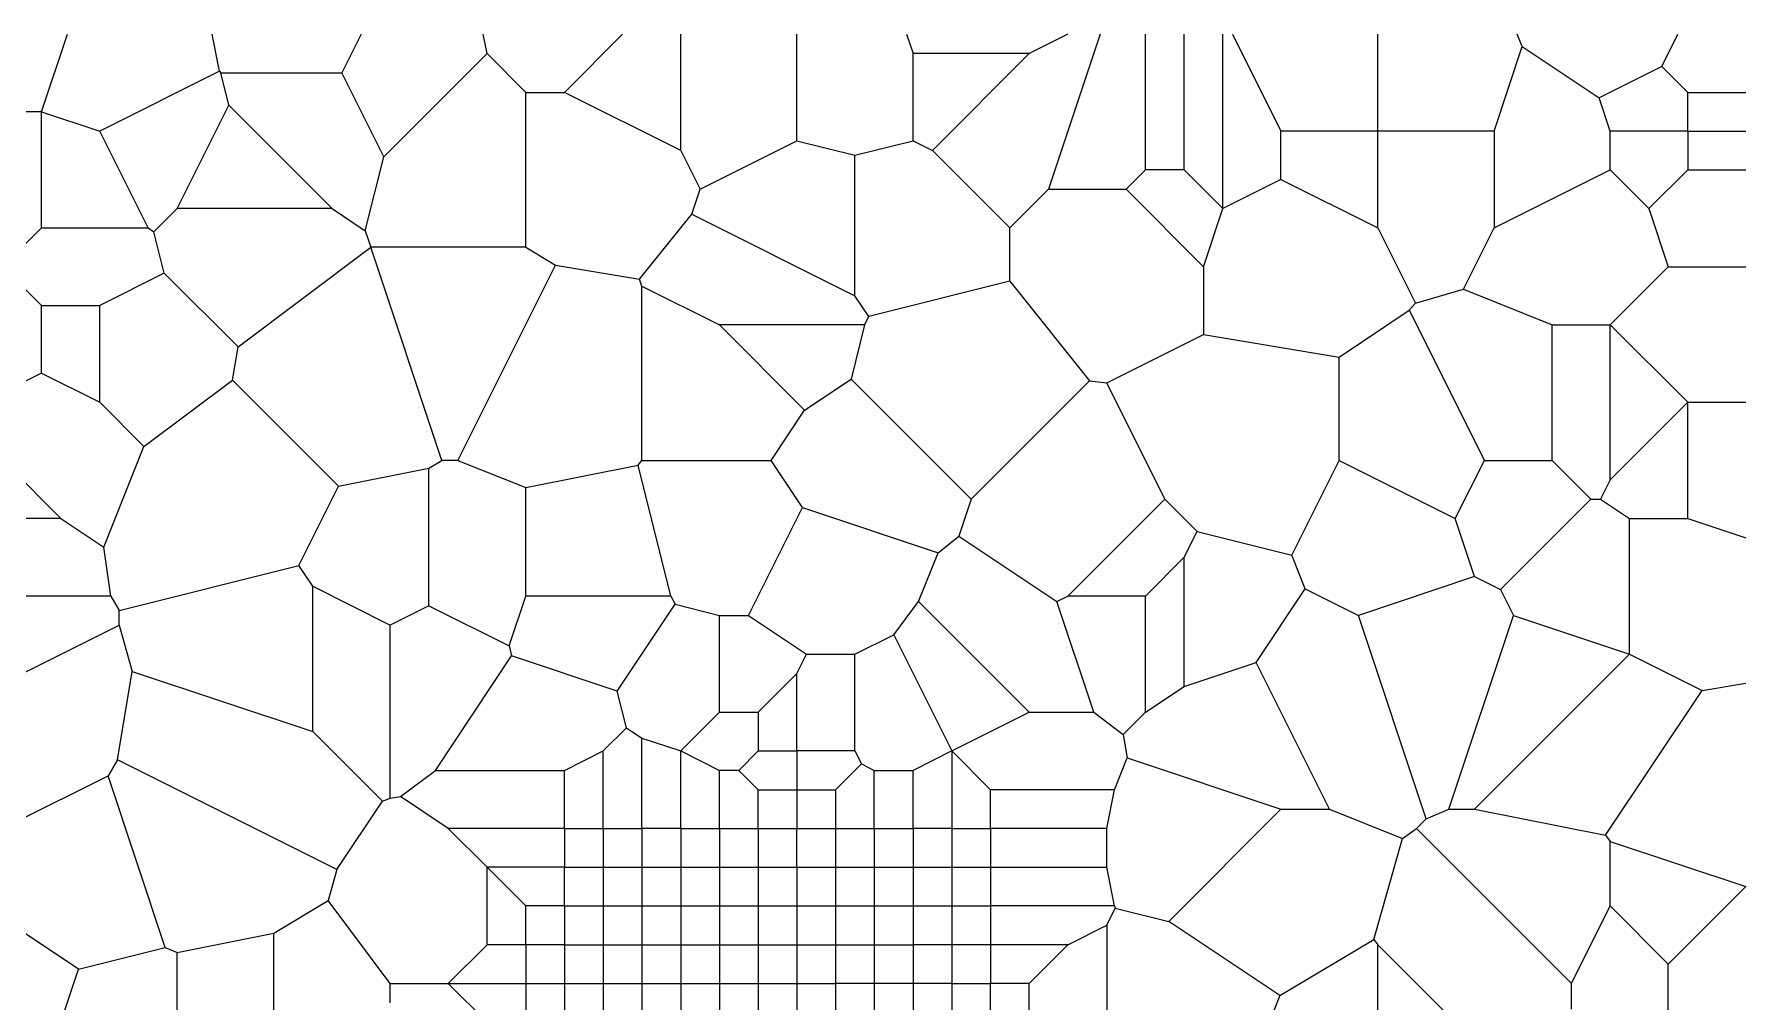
# Model space of a CAD drawing. Extents: x 0 to 238, y 0 to 198.
# Drawn here: x 121.2 to 238.1, y 131.9 to 198 of the extents above; entities that cross this region are included whole.
import ezdxf

# ---------------------------------------------------------------- set-up
doc = ezdxf.new("R2010")
doc.units = 0

msp = doc.modelspace()

# ---------------------------------------------------------------- linework, layer by layer
at = {"layer": 'Layer 1', "color": 8}
for points in [[(121.70818, 192.72234), (123.472067, 198.014)], [(133.854945, 195.488435), (133.349832, 198.014)], [(143.536278, 198.014), (142.213363, 195.36817)], [(152.135225, 196.691085), (151.870642, 198.014)], [(161.39563, 198.014), (157.426885, 194.045255)], [(165.364375, 190.07651), (165.364375, 198.014)], [(173.301865, 190.737967), (173.301865, 198.014)], [(180.798383, 198.014), (181.239355, 196.691085)], [(191.822675, 198.014), (189.176845, 196.691085)], [(194.027533, 198.014), (190.49976, 187.43068)], [(197.114335, 188.753595), (197.114335, 198.014)], [(199.760165, 188.753595), (199.760165, 198.014)], [(202.405995, 186.107765), (202.405995, 198.014)], [(203.067453, 198.014), (206.37474, 191.399425)], [(212.989315, 191.399425), (212.989315, 198.014)], [(222.851045, 197.172145), (222.514303, 198.014)], [(232.392068, 195.809142), (233.494498, 198.014)], [(152.135225, 196.691085), (145.079678, 189.635538)], [(152.135225, 196.691085), (154.781055, 194.045255)], [(181.239355, 190.737967), (181.239355, 196.691085)], [(189.176845, 196.691085), (181.239355, 196.691085)], [(182.56227, 190.07651), (189.176845, 196.691085)], [(220.926805, 191.399425), (222.851045, 197.172145)], [(222.851045, 197.172145), (228.108344, 193.667279)], [(133.854945, 195.488435), (125.676925, 191.399425)], [(133.854945, 195.488435), (133.945144, 195.36817)], [(134.496358, 193.163312), (133.945144, 195.36817)], [(133.945144, 195.36817), (142.213363, 195.36817)], [(145.079678, 189.635538), (142.213363, 195.36817)], [(232.392068, 195.809142), (228.108344, 193.667279)], [(232.392068, 195.809142), (234.155955, 194.045255)], [(130.968585, 186.107765), (134.496358, 193.163312)], [(141.551905, 186.107765), (134.496358, 193.163312)], [(154.781055, 183.461935), (154.781055, 194.045255)], [(154.781055, 194.045255), (157.426885, 194.045255)], [(165.364375, 190.07651), (157.426885, 194.045255)], [(228.864295, 191.399425), (228.108344, 193.667279)], [(234.155955, 191.399425), (234.155955, 194.045255)], [(234.155955, 194.045255), (238.1247, 194.045255)], [(121.70818, 192.72234), (119.06235, 192.72234)], [(121.70818, 184.78485), (121.70818, 192.72234)], [(121.70818, 192.72234), (121.70818, 192.72234)], [(121.70818, 192.72234), (125.676925, 191.399425)], [(128.984213, 184.78485), (125.676925, 191.399425)], [(166.68729, 187.43068), (173.301865, 190.737967)], [(173.301865, 190.737967), (177.27061, 189.745781)], [(177.27061, 189.745781), (181.239355, 190.737967)], [(181.239355, 190.737967), (182.56227, 190.07651)], [(206.37474, 188.092138), (206.37474, 191.399425)], [(212.989315, 191.399425), (206.37474, 191.399425)], [(212.989315, 184.78485), (212.989315, 191.399425)], [(212.989315, 191.399425), (212.989315, 191.399425)], [(220.926805, 191.399425), (212.989315, 191.399425)], [(220.926805, 191.399425), (220.926805, 184.78485)], [(228.864295, 188.753595), (228.864295, 191.399425)], [(234.155955, 191.399425), (228.864295, 191.399425)], [(234.155955, 191.399425), (234.155955, 191.399425)], [(234.155955, 191.399425), (234.155955, 188.753595)], [(234.155955, 191.399425), (238.1247, 191.399425)], [(143.819759, 184.595862), (145.079678, 189.635538)], [(165.364375, 190.07651), (166.68729, 187.43068)], [(177.27061, 180.154648), (177.27061, 189.745781)], [(187.85393, 184.78485), (182.56227, 190.07651)], [(195.79142, 187.43068), (197.114335, 188.753595)], [(199.760165, 188.753595), (197.114335, 188.753595)], [(202.405995, 186.107765), (199.760165, 188.753595)], [(220.926805, 184.78485), (228.864295, 188.753595)], [(228.864295, 188.753595), (231.510125, 186.107765)], [(231.510125, 186.107765), (234.155955, 188.753595)], [(234.155955, 188.753595), (238.1247, 188.753595)], [(166.120326, 185.729789), (166.68729, 187.43068)], [(187.85393, 184.78485), (190.49976, 187.43068)], [(190.49976, 187.43068), (195.79142, 187.43068)], [(201.08308, 182.13902), (195.79142, 187.43068)], [(206.37474, 188.092138), (202.405995, 186.107765)], [(206.37474, 188.092138), (212.989315, 184.78485)], [(129.381087, 184.520267), (130.968585, 186.107765)], [(141.551905, 186.107765), (130.968585, 186.107765)], [(141.551905, 186.107765), (143.819759, 184.595862)], [(201.08308, 182.13902), (202.405995, 186.107765)], [(202.405995, 186.107765), (202.405995, 186.107765)], [(231.510125, 186.107765), (232.83304, 182.13902)], [(120.385265, 183.461935), (121.70818, 184.78485)], [(121.70818, 184.78485), (128.984213, 184.78485)], [(128.984213, 184.78485), (129.381087, 184.520267)], [(162.562908, 181.283016), (166.120326, 185.729789)], [(166.120326, 185.729789), (177.27061, 180.154648)], [(187.85393, 181.146834), (187.85393, 184.78485)], [(212.989315, 184.78485), (215.552463, 179.658554)], [(218.83219, 180.595619), (220.926805, 184.78485)], [(130.086642, 181.698048), (129.381087, 184.520267)], [(143.819759, 184.595862), (144.197735, 183.461935)], [(135.126318, 176.658372), (144.197735, 183.461935)], [(149.048423, 168.90987), (144.197735, 183.461935)], [(144.197735, 183.461935), (144.197735, 183.461935)], [(154.781055, 183.461935), (144.197735, 183.461935)], [(154.781055, 183.461935), (156.816309, 182.240783)], [(121.70818, 179.49319), (119.723808, 181.477563)], [(130.086642, 181.698048), (125.676925, 179.49319)], [(130.086642, 181.698048), (135.126318, 176.658372)], [(150.150853, 168.90987), (156.816309, 182.240783)], [(156.816309, 182.240783), (162.562908, 181.283016)], [(162.718545, 180.816105), (162.562908, 181.283016)], [(201.08308, 182.13902), (201.08308, 177.508818)], [(228.864295, 178.170275), (232.83304, 182.13902)], [(232.83304, 182.13902), (238.1247, 182.13902)], [(162.718545, 168.90987), (162.718545, 180.816105)], [(162.718545, 180.816105), (168.010205, 178.170275)], [(178.215549, 178.737239), (177.27061, 180.154648)], [(187.85393, 181.146834), (178.215549, 178.737239)], [(187.85393, 181.146834), (193.292581, 174.348521)], [(215.552463, 179.658554), (218.83219, 180.595619)], [(218.83219, 180.595619), (224.89555, 178.170275)], [(121.70818, 174.862988), (121.70818, 179.49319)], [(121.70818, 179.49319), (125.676925, 179.49319)], [(125.676925, 172.878615), (125.676925, 179.49319)], [(210.343485, 175.965417), (215.139052, 179.162461)], [(215.139052, 179.162461), (215.552463, 179.658554)], [(215.139052, 179.162461), (220.265348, 168.90987)], [(173.831031, 172.349449), (168.010205, 178.170275)], [(177.932068, 178.170275), (168.010205, 178.170275)], [(177.932068, 178.170275), (177.006027, 174.466113)], [(177.932068, 178.170275), (178.215549, 178.737239)], [(224.89555, 168.90987), (224.89555, 178.170275)], [(224.89555, 178.170275), (228.864295, 178.170275)], [(228.864295, 167.586955), (228.864295, 178.170275)], [(228.864295, 178.170275), (228.864295, 178.170275)], [(228.864295, 178.170275), (234.155955, 172.878615)], [(134.748342, 174.390518), (135.126318, 176.658372)], [(194.468505, 174.20153), (201.08308, 177.508818)], [(201.08308, 177.508818), (210.343485, 175.965417)], [(210.343485, 168.90987), (210.343485, 175.965417)], [(121.70818, 174.862988), (115.975548, 171.996672)], [(121.70818, 174.862988), (125.676925, 172.878615)], [(128.700731, 169.854809), (134.748342, 174.390518)], [(141.992877, 167.145983), (134.748342, 174.390518)], [(173.831031, 172.349449), (177.006027, 174.466113)], [(177.006027, 174.466113), (185.2081, 166.26404)], [(185.2081, 166.26404), (193.292581, 174.348521)], [(193.292581, 174.348521), (194.468505, 174.20153)], [(198.43725, 166.26404), (194.468505, 174.20153)], [(123.031095, 164.941125), (115.975548, 171.996672)], [(128.700731, 169.854809), (125.676925, 172.878615)], [(171.537978, 168.90987), (173.831031, 172.349449)], [(228.864295, 167.586955), (234.155955, 172.878615)], [(234.155955, 164.941125), (234.155955, 172.878615)], [(234.155955, 172.878615), (234.155955, 172.878615)], [(234.155955, 172.878615), (238.1247, 172.878615)], [(125.955433, 162.991566), (128.700731, 169.854809)], [(141.992877, 167.145983), (148.16648, 168.380704)], [(148.16648, 168.380704), (149.048423, 168.90987)], [(148.16648, 158.988008), (148.16648, 168.380704)], [(150.150853, 168.90987), (149.048423, 168.90987)], [(150.150853, 168.90987), (154.781055, 167.057789)], [(154.781055, 167.057789), (162.466561, 168.59489)], [(162.466561, 168.59489), (162.718545, 168.90987)], [(164.702918, 159.649465), (162.466561, 168.59489)], [(162.718545, 168.90987), (171.537978, 168.90987)], [(173.679841, 165.697076), (171.537978, 168.90987)], [(207.109693, 162.442286), (210.343485, 168.90987)], [(210.343485, 168.90987), (218.280975, 164.941125)], [(218.280975, 164.941125), (220.265348, 168.90987)], [(220.265348, 168.90987), (224.89555, 168.90987)], [(224.89555, 168.90987), (227.54138, 166.26404)], [(228.864295, 167.586955), (228.202838, 166.26404)], [(139.284051, 161.728331), (141.992877, 167.145983)], [(154.781055, 159.649465), (154.781055, 167.057789)], [(185.2081, 166.26404), (184.366245, 163.738475)], [(191.822675, 159.649465), (198.43725, 166.26404)], [(198.43725, 166.26404), (200.642108, 164.059182)], [(221.367777, 160.090437), (227.54138, 166.26404)], [(227.54138, 166.26404), (228.202838, 166.26404)], [(228.202838, 166.26404), (230.18721, 164.941125)], [(123.031095, 164.941125), (112.447775, 164.941125)], [(123.031095, 164.941125), (125.955433, 162.991566)], [(169.994578, 158.32655), (173.679841, 165.697076)], [(173.679841, 165.697076), (182.951363, 162.606569)], [(219.60389, 160.97238), (218.280975, 164.941125)], [(230.18721, 155.68072), (230.18721, 164.941125)], [(230.18721, 164.941125), (234.155955, 164.941125)], [(234.155955, 164.941125), (238.1247, 163.61821)], [(182.951363, 162.606569), (184.366245, 163.738475)], [(184.366245, 163.738475), (191.066724, 159.271489)], [(199.760165, 162.295295), (200.642108, 164.059182)], [(200.642108, 164.059182), (207.109693, 162.442286)], [(126.432876, 159.649465), (125.955433, 162.991566)], [(181.617331, 159.271489), (182.951363, 162.606569)], [(126.99984, 158.657279), (139.284051, 161.728331)], [(140.22899, 160.310923), (139.284051, 161.728331)], [(197.114335, 159.649465), (199.760165, 162.295295)], [(199.760165, 153.475862), (199.760165, 162.295295)], [(208.028384, 160.145558), (207.109693, 162.442286)], [(140.22899, 150.38906), (140.22899, 160.310923)], [(140.22899, 160.310923), (145.52065, 157.665093)], [(219.60389, 160.97238), (211.6664, 158.32655)], [(219.60389, 160.97238), (221.367777, 160.090437)], [(126.432876, 159.649465), (112.447775, 159.649465)], [(126.432876, 159.649465), (126.99984, 158.657279)], [(153.647128, 156.247684), (154.781055, 159.649465)], [(164.702918, 159.649465), (154.781055, 159.649465)], [(161.034835, 153.155155), (164.986399, 159.082501)], [(164.702918, 159.649465), (164.986399, 159.082501)], [(164.986399, 159.082501), (168.010205, 158.32655)], [(179.91644, 157.003635), (181.617331, 159.271489)], [(189.176845, 151.711975), (181.617331, 159.271489)], [(191.066724, 159.271489), (191.822675, 159.649465)], [(193.586562, 151.711975), (191.066724, 159.271489)], [(197.114335, 159.649465), (191.822675, 159.649465)], [(197.114335, 151.711975), (197.114335, 159.649465)], [(204.673849, 155.113756), (208.028384, 160.145558)], [(208.028384, 160.145558), (211.6664, 158.32655)], [(221.367777, 160.090437), (222.24972, 158.32655)], [(126.99984, 157.665093), (126.99984, 158.657279)], [(148.16648, 158.988008), (145.52065, 157.665093)], [(148.16648, 158.988008), (153.647128, 156.247684)], [(168.010205, 151.711975), (168.010205, 158.32655)], [(168.010205, 158.32655), (169.994578, 158.32655)], [(169.994578, 158.32655), (173.963323, 155.68072)], [(216.296603, 144.435943), (211.6664, 158.32655)], [(217.840003, 145.0974), (222.24972, 158.32655)], [(222.24972, 158.32655), (230.18721, 155.68072)], [(115.093605, 151.711975), (126.99984, 157.665093)], [(126.99984, 157.665093), (127.904992, 154.497059)], [(145.52065, 145.853351), (145.52065, 157.665093)], [(177.27061, 155.68072), (179.91644, 157.003635)], [(179.91644, 157.003635), (183.885185, 149.066145)], [(148.607452, 147.74323), (153.818935, 155.560455)], [(153.647128, 156.247684), (153.818935, 155.560455)], [(161.034835, 153.155155), (153.818935, 155.560455)], [(173.301865, 154.357805), (173.963323, 155.68072)], [(173.963323, 155.68072), (177.27061, 155.68072)], [(177.27061, 149.066145), (177.27061, 155.68072)], [(219.60389, 145.0974), (230.18721, 155.68072)], [(230.18721, 155.68072), (230.18721, 155.68072)], [(230.18721, 155.68072), (235.148141, 153.200254)], [(126.898077, 148.455569), (127.904992, 154.497059)], [(127.904992, 154.497059), (140.22899, 150.38906)], [(170.656035, 151.711975), (173.301865, 154.357805)], [(173.301865, 149.066145), (173.301865, 154.357805)], [(199.760165, 153.475862), (204.673849, 155.113756)], [(209.682028, 145.0974), (204.673849, 155.113756)], [(197.114335, 151.711975), (199.760165, 153.475862)], [(228.553021, 143.307574), (235.148141, 153.200254)], [(235.148141, 153.200254), (238.1247, 153.696348)], [(161.660213, 150.653643), (161.034835, 153.155155)], [(165.364375, 149.066145), (168.010205, 151.711975)], [(168.010205, 151.711975), (170.656035, 151.711975)], [(170.656035, 151.711975), (170.656035, 149.066145)], [(183.885185, 149.066145), (189.176845, 151.711975)], [(189.176845, 151.711975), (193.586562, 151.711975)], [(193.586562, 151.711975), (195.602432, 150.200072)], [(195.602432, 150.200072), (197.114335, 151.711975)], [(144.991484, 145.626566), (140.22899, 150.38906)], [(160.072715, 149.066145), (161.660213, 150.653643)], [(161.660213, 150.653643), (162.718545, 149.948088)], [(162.718545, 143.774485), (162.718545, 149.948088)], [(162.718545, 149.948088), (165.364375, 149.066145)], [(195.602432, 150.200072), (195.869239, 148.599234)], [(157.426885, 147.74323), (160.072715, 149.066145)], [(160.072715, 143.774485), (160.072715, 149.066145)], [(165.364375, 143.774485), (165.364375, 149.066145)], [(165.364375, 149.066145), (165.364375, 149.066145)], [(165.364375, 149.066145), (168.010205, 147.74323)], [(169.33312, 147.74323), (170.656035, 149.066145)], [(170.656035, 149.066145), (173.301865, 149.066145)], [(173.301865, 149.066145), (173.301865, 146.420315)], [(173.301865, 149.066145), (173.301865, 149.066145)], [(177.27061, 149.066145), (173.301865, 149.066145)], [(177.27061, 149.066145), (177.711582, 148.184202)], [(183.885185, 149.066145), (181.239355, 147.74323)], [(183.885185, 149.066145), (183.885185, 149.066145)], [(183.885185, 149.066145), (183.885185, 143.774485)], [(183.885185, 149.066145), (183.885185, 149.066145)], [(183.885185, 149.066145), (186.531015, 146.420315)], [(194.997671, 146.420315), (195.869239, 148.599234)], [(195.869239, 148.599234), (206.37474, 145.0974)], [(119.818301, 144.152461), (126.243889, 147.365254)], [(126.898077, 148.455569), (126.243889, 147.365254)], [(130.154483, 135.63347), (126.243889, 147.365254)], [(141.882634, 140.963291), (126.898077, 148.455569)], [(146.221017, 145.953404), (148.607452, 147.74323)], [(148.607452, 147.74323), (157.426885, 147.74323)], [(157.426885, 143.774485), (157.426885, 147.74323)], [(168.010205, 143.774485), (168.010205, 147.74323)], [(169.33312, 147.74323), (168.010205, 147.74323)], [(169.33312, 147.74323), (170.656035, 146.420315)], [(175.947695, 146.420315), (177.711582, 148.184202)], [(177.711582, 148.184202), (178.593525, 147.74323)], [(178.593525, 143.774485), (178.593525, 147.74323)], [(178.593525, 147.74323), (181.239355, 147.74323)], [(181.239355, 143.774485), (181.239355, 147.74323)], [(170.656035, 143.774485), (170.656035, 146.420315)], [(170.656035, 146.420315), (173.301865, 146.420315)], [(173.301865, 146.420315), (173.301865, 146.420315)], [(173.301865, 146.420315), (173.301865, 143.774485)], [(173.301865, 146.420315), (175.947695, 146.420315)], [(175.947695, 146.420315), (175.947695, 143.774485)], [(186.531015, 143.774485), (186.531015, 146.420315)], [(194.997671, 146.420315), (186.531015, 146.420315)], [(194.468505, 143.774485), (194.997671, 146.420315)], [(141.882634, 140.963291), (144.991484, 145.626566)], [(144.991484, 145.626566), (145.52065, 145.853351)], [(145.52065, 145.853351), (146.221017, 145.953404)], [(149.489395, 143.774485), (146.221017, 145.953404)], [(198.701833, 137.424493), (206.37474, 145.0974)], [(206.37474, 145.0974), (209.682028, 145.0974)], [(209.682028, 145.0974), (214.68536, 143.096067)], [(216.296603, 144.435943), (217.840003, 145.0974)], [(217.840003, 145.0974), (219.60389, 145.0974)], [(219.60389, 145.0974), (228.553021, 143.307574)], [(215.635145, 143.774485), (216.296603, 144.435943)], [(152.135225, 141.128655), (149.489395, 143.774485)], [(157.426885, 143.774485), (149.489395, 143.774485)], [(157.426885, 143.774485), (157.426885, 143.774485)], [(157.426885, 143.774485), (157.426885, 141.128655)], [(157.426885, 143.774485), (160.072715, 143.774485)], [(160.072715, 143.774485), (160.072715, 143.774485)], [(160.072715, 143.774485), (160.072715, 141.128655)], [(160.072715, 143.774485), (162.718545, 143.774485)], [(162.718545, 143.774485), (162.718545, 143.774485)], [(162.718545, 143.774485), (162.718545, 141.128655)], [(165.364375, 143.774485), (162.718545, 143.774485)], [(165.364375, 143.774485), (165.364375, 143.774485)], [(165.364375, 143.774485), (165.364375, 141.128655)], [(165.364375, 143.774485), (168.010205, 143.774485)], [(168.010205, 143.774485), (168.010205, 143.774485)], [(168.010205, 143.774485), (168.010205, 141.128655)], [(168.010205, 143.774485), (170.656035, 143.774485)], [(170.656035, 143.774485), (170.656035, 143.774485)], [(170.656035, 143.774485), (170.656035, 141.128655)], [(170.656035, 143.774485), (173.301865, 143.774485)], [(173.301865, 141.128655), (173.301865, 143.774485)], [(173.301865, 143.774485), (173.301865, 143.774485)], [(173.301865, 143.774485), (175.947695, 143.774485)], [(175.947695, 143.774485), (175.947695, 143.774485)], [(175.947695, 143.774485), (175.947695, 141.128655)], [(175.947695, 143.774485), (178.593525, 143.774485)], [(178.593525, 143.774485), (178.593525, 143.774485)], [(178.593525, 143.774485), (178.593525, 141.128655)], [(178.593525, 143.774485), (181.239355, 143.774485)], [(181.239355, 143.774485), (181.239355, 143.774485)], [(181.239355, 143.774485), (181.239355, 141.128655)], [(183.885185, 143.774485), (181.239355, 143.774485)], [(183.885185, 143.774485), (183.885185, 143.774485)], [(183.885185, 143.774485), (183.885185, 141.128655)], [(183.885185, 143.774485), (186.531015, 143.774485)], [(186.531015, 143.774485), (186.531015, 143.774485)], [(186.531015, 143.774485), (186.531015, 141.128655)], [(194.468505, 143.774485), (186.531015, 143.774485)], [(194.468505, 141.128655), (194.468505, 143.774485)], [(212.715608, 136.201937), (214.68536, 143.096067)], [(214.68536, 143.096067), (215.635145, 143.774485)], [(215.635145, 143.774485), (226.218465, 133.191165)], [(228.553021, 143.307574), (228.864295, 142.892542)], [(228.864295, 138.482825), (228.864295, 142.892542)], [(228.864295, 142.892542), (238.1247, 139.80574)], [(141.882634, 140.963291), (141.278198, 138.847767)], [(152.135225, 135.836995), (152.135225, 141.128655)], [(152.135225, 141.128655), (154.781055, 138.482825)], [(152.135225, 141.128655), (152.135225, 141.128655)], [(157.426885, 141.128655), (152.135225, 141.128655)], [(157.426885, 138.482825), (157.426885, 141.128655)], [(157.426885, 141.128655), (157.426885, 141.128655)], [(157.426885, 141.128655), (160.072715, 141.128655)], [(160.072715, 141.128655), (160.072715, 138.482825)], [(160.072715, 141.128655), (160.072715, 141.128655)], [(160.072715, 141.128655), (162.718545, 141.128655)], [(162.718545, 141.128655), (162.718545, 138.482825)], [(162.718545, 141.128655), (162.718545, 141.128655)], [(162.718545, 141.128655), (165.364375, 141.128655)], [(165.364375, 141.128655), (165.364375, 138.482825)], [(165.364375, 141.128655), (165.364375, 141.128655)], [(165.364375, 141.128655), (168.010205, 141.128655)], [(168.010205, 141.128655), (168.010205, 141.128655)], [(168.010205, 141.128655), (168.010205, 138.482825)], [(168.010205, 141.128655), (170.656035, 141.128655)], [(170.656035, 141.128655), (170.656035, 141.128655)], [(170.656035, 141.128655), (170.656035, 138.482825)], [(170.656035, 141.128655), (173.301865, 141.128655)], [(173.301865, 141.128655), (173.301865, 141.128655)], [(173.301865, 141.128655), (173.301865, 138.482825)], [(173.301865, 141.128655), (175.947695, 141.128655)], [(175.947695, 141.128655), (175.947695, 141.128655)], [(175.947695, 141.128655), (175.947695, 138.482825)], [(175.947695, 141.128655), (178.593525, 141.128655)], [(178.593525, 141.128655), (178.593525, 141.128655)], [(178.593525, 141.128655), (178.593525, 138.482825)], [(178.593525, 141.128655), (181.239355, 141.128655)], [(181.239355, 141.128655), (181.239355, 141.128655)], [(181.239355, 141.128655), (181.239355, 138.482825)], [(181.239355, 141.128655), (183.885185, 141.128655)], [(183.885185, 141.128655), (183.885185, 141.128655)], [(183.885185, 141.128655), (183.885185, 138.482825)], [(183.885185, 141.128655), (186.531015, 141.128655)], [(186.531015, 141.128655), (186.531015, 141.128655)], [(186.531015, 141.128655), (186.531015, 138.482825)], [(186.531015, 141.128655), (194.468505, 141.128655)], [(194.997671, 138.482825), (194.468505, 141.128655)], [(232.83304, 134.51408), (238.1247, 139.80574)], [(124.233745, 134.153285), (118.306399, 138.104849)], [(137.58316, 136.630744), (141.278198, 138.847767)], [(145.52065, 133.191165), (141.278198, 138.847767)], [(154.781055, 135.836995), (154.781055, 138.482825)], [(157.426885, 138.482825), (154.781055, 138.482825)], [(157.426885, 138.482825), (157.426885, 138.482825)], [(157.426885, 138.482825), (157.426885, 135.836995)], [(157.426885, 138.482825), (160.072715, 138.482825)], [(160.072715, 138.482825), (160.072715, 135.836995)], [(160.072715, 138.482825), (160.072715, 138.482825)], [(160.072715, 138.482825), (162.718545, 138.482825)], [(162.718545, 138.482825), (162.718545, 138.482825)], [(162.718545, 138.482825), (162.718545, 135.836995)], [(162.718545, 138.482825), (165.364375, 138.482825)], [(165.364375, 138.482825), (165.364375, 138.482825)], [(165.364375, 138.482825), (165.364375, 135.836995)], [(165.364375, 138.482825), (168.010205, 138.482825)], [(168.010205, 138.482825), (168.010205, 138.482825)], [(168.010205, 138.482825), (168.010205, 135.836995)], [(168.010205, 138.482825), (170.656035, 138.482825)], [(170.656035, 138.482825), (170.656035, 138.482825)], [(170.656035, 138.482825), (170.656035, 135.836995)], [(170.656035, 138.482825), (173.301865, 138.482825)], [(173.301865, 138.482825), (173.301865, 138.482825)], [(173.301865, 138.482825), (173.301865, 135.836995)], [(173.301865, 138.482825), (175.947695, 138.482825)], [(175.947695, 138.482825), (175.947695, 138.482825)], [(175.947695, 138.482825), (175.947695, 135.836995)], [(175.947695, 138.482825), (178.593525, 138.482825)], [(178.593525, 138.482825), (178.593525, 138.482825)], [(178.593525, 138.482825), (178.593525, 135.836995)], [(178.593525, 138.482825), (181.239355, 138.482825)], [(181.239355, 138.482825), (181.239355, 138.482825)], [(181.239355, 138.482825), (181.239355, 135.836995)], [(181.239355, 138.482825), (183.885185, 138.482825)], [(183.885185, 138.482825), (183.885185, 138.482825)], [(183.885185, 138.482825), (183.885185, 135.836995)], [(183.885185, 138.482825), (186.531015, 138.482825)], [(186.531015, 138.482825), (186.531015, 138.482825)], [(186.531015, 138.482825), (186.531015, 135.836995)], [(194.997671, 138.482825), (186.531015, 138.482825)], [(194.468505, 137.15991), (195.056467, 138.335834)], [(194.997671, 138.482825), (195.056467, 138.335834)], [(195.056467, 138.335834), (198.701833, 137.424493)], [(226.218465, 133.191165), (228.864295, 138.482825)], [(232.83304, 134.51408), (228.864295, 138.482825)], [(191.822675, 135.836995), (194.468505, 137.15991)], [(194.468505, 137.15991), (194.468505, 126.57659)], [(206.305113, 132.35564), (198.701833, 137.424493)], [(124.233745, 134.153285), (130.154483, 135.63347)], [(130.154483, 135.63347), (130.968585, 135.307829)], [(130.968585, 135.307829), (137.58316, 136.630744)], [(137.58316, 123.93076), (137.58316, 136.630744)], [(149.489395, 133.191165), (152.135225, 135.836995)], [(154.781055, 135.836995), (152.135225, 135.836995)], [(154.781055, 135.836995), (154.781055, 135.836995)], [(154.781055, 135.836995), (154.781055, 133.191165)], [(157.426885, 135.836995), (154.781055, 135.836995)], [(157.426885, 135.836995), (157.426885, 135.836995)], [(157.426885, 135.836995), (157.426885, 133.191165)], [(157.426885, 135.836995), (160.072715, 135.836995)], [(160.072715, 135.836995), (160.072715, 135.836995)], [(160.072715, 135.836995), (160.072715, 133.191165)], [(160.072715, 135.836995), (162.718545, 135.836995)], [(162.718545, 135.836995), (162.718545, 135.836995)], [(162.718545, 135.836995), (162.718545, 133.191165)], [(162.718545, 135.836995), (165.364375, 135.836995)], [(165.364375, 135.836995), (165.364375, 135.836995)], [(165.364375, 135.836995), (165.364375, 133.191165)], [(165.364375, 135.836995), (168.010205, 135.836995)], [(168.010205, 135.836995), (168.010205, 135.836995)], [(168.010205, 135.836995), (168.010205, 133.191165)], [(168.010205, 135.836995), (170.656035, 135.836995)], [(170.656035, 135.836995), (170.656035, 135.836995)], [(170.656035, 135.836995), (170.656035, 133.191165)], [(170.656035, 135.836995), (173.301865, 135.836995)], [(173.301865, 135.836995), (173.301865, 135.836995)], [(173.301865, 135.836995), (173.301865, 133.191165)], [(173.301865, 135.836995), (175.947695, 135.836995)], [(175.947695, 135.836995), (175.947695, 135.836995)], [(175.947695, 135.836995), (175.947695, 133.191165)], [(175.947695, 135.836995), (178.593525, 135.836995)], [(178.593525, 135.836995), (178.593525, 135.836995)], [(178.593525, 135.836995), (178.593525, 133.191165)], [(178.593525, 135.836995), (181.239355, 135.836995)], [(181.239355, 135.836995), (181.239355, 135.836995)], [(181.239355, 135.836995), (181.239355, 133.191165)], [(183.885185, 135.836995), (181.239355, 135.836995)], [(183.885185, 135.836995), (183.885185, 135.836995)], [(183.885185, 135.836995), (183.885185, 133.191165)], [(186.531015, 135.836995), (183.885185, 135.836995)], [(186.531015, 135.836995), (186.531015, 135.836995)], [(186.531015, 135.836995), (186.531015, 133.191165)], [(191.822675, 135.836995), (186.531015, 135.836995)], [(189.176845, 133.191165), (191.822675, 135.836995)], [(206.305113, 132.35564), (212.715608, 136.201937)], [(212.715608, 136.201937), (212.989315, 135.836995)], [(219.60389, 129.22242), (212.989315, 135.836995)], [(212.989315, 125.253675), (212.989315, 135.836995)], [(130.968585, 125.253675), (130.968585, 135.307829)], [(232.83304, 127.899505), (232.83304, 134.51408)], [(121.267208, 125.253675), (124.233745, 134.153285)], [(145.52065, 131.86825), (145.52065, 133.191165)], [(145.52065, 133.191165), (149.489395, 133.191165)], [(152.135225, 130.545335), (149.489395, 133.191165)], [(149.489395, 133.191165), (149.489395, 133.191165)], [(149.489395, 133.191165), (154.781055, 133.191165)], [(154.781055, 133.191165), (154.781055, 130.545335)], [(154.781055, 133.191165), (154.781055, 133.191165)], [(154.781055, 133.191165), (157.426885, 133.191165)], [(157.426885, 133.191165), (157.426885, 133.191165)], [(157.426885, 133.191165), (157.426885, 130.545335)], [(157.426885, 133.191165), (160.072715, 133.191165)], [(160.072715, 133.191165), (160.072715, 133.191165)], [(160.072715, 133.191165), (160.072715, 130.545335)], [(160.072715, 133.191165), (162.718545, 133.191165)], [(162.718545, 133.191165), (162.718545, 133.191165)], [(162.718545, 133.191165), (162.718545, 130.545335)], [(162.718545, 133.191165), (165.364375, 133.191165)], [(165.364375, 133.191165), (165.364375, 133.191165)], [(165.364375, 133.191165), (165.364375, 130.545335)], [(165.364375, 133.191165), (168.010205, 133.191165)], [(168.010205, 133.191165), (168.010205, 133.191165)], [(168.010205, 133.191165), (168.010205, 130.545335)], [(168.010205, 133.191165), (170.656035, 133.191165)], [(170.656035, 133.191165), (170.656035, 133.191165)], [(170.656035, 133.191165), (170.656035, 130.545335)], [(170.656035, 133.191165), (173.301865, 133.191165)], [(173.301865, 133.191165), (173.301865, 133.191165)], [(173.301865, 133.191165), (173.301865, 130.545335)], [(173.301865, 133.191165), (175.947695, 133.191165)], [(175.947695, 133.191165), (175.947695, 133.191165)], [(175.947695, 133.191165), (175.947695, 130.545335)], [(178.593525, 133.191165), (175.947695, 133.191165)], [(178.593525, 133.191165), (178.593525, 133.191165)], [(178.593525, 133.191165), (178.593525, 130.545335)], [(181.239355, 133.191165), (178.593525, 133.191165)], [(181.239355, 133.191165), (181.239355, 133.191165)], [(181.239355, 133.191165), (181.239355, 130.545335)], [(183.885185, 133.191165), (181.239355, 133.191165)], [(183.885185, 133.191165), (183.885185, 133.191165)], [(183.885185, 133.191165), (183.885185, 130.545335)], [(183.885185, 133.191165), (186.531015, 133.191165)], [(186.531015, 130.545335), (186.531015, 133.191165)], [(186.531015, 133.191165), (186.531015, 133.191165)], [(189.176845, 133.191165), (186.531015, 133.191165)], [(189.176845, 127.899505), (189.176845, 133.191165)], [(206.305113, 132.35564), (204.463863, 127.752514)], [(226.218465, 131.427278), (226.218465, 133.191165)]]:
    msp.add_lwpolyline(points, dxfattribs=at)

doc.saveas('drawing.dxf')
